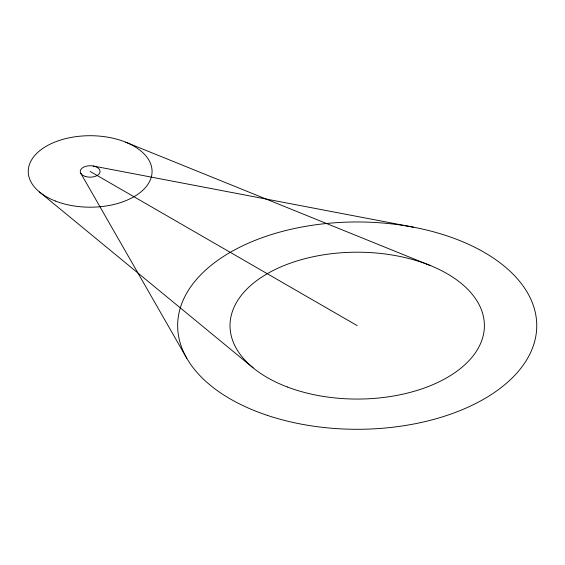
<?xml version="1.0" encoding="UTF-8"?>
<svg xmlns="http://www.w3.org/2000/svg" width="565" height="565" viewBox="0 0 565 565"><rect width="100%" height="100%" fill="white"/><g stroke="black" fill="none" stroke-linecap="round" stroke-linejoin="round"><path stroke-width="0.85" d="M93.274 166.025L413.566 227.215M125.713 142.189L430.24 265.515M90.16 171.456L357.207 325.631M39.479 191.98L253.085 367.801M80.767 173.264L186.754 358.196M287.281 386.969A127.182 73.429 0 0 0 484.177 329.925A127.182 73.429 0 0 0 300.163 259.999A127.182 73.429 0 0 0 287.281 386.969M55.462 201.055A61.91 35.743 0 0 0 151.914 174.006A61.91 35.743 0 0 0 63.111 139.301A61.91 35.743 0 0 0 55.462 201.055M85.209 176.407A9.909 5.721 0 0 0 100.069 171.456A9.909 5.721 0 0 0 85.209 166.498A9.909 5.721 0 0 0 85.209 176.407M267.436 415.402A179.543 103.656 0 0 0 536.75 325.631A179.543 103.656 0 0 0 267.436 235.859A179.543 103.656 0 0 0 267.436 415.402"/></g></svg>
